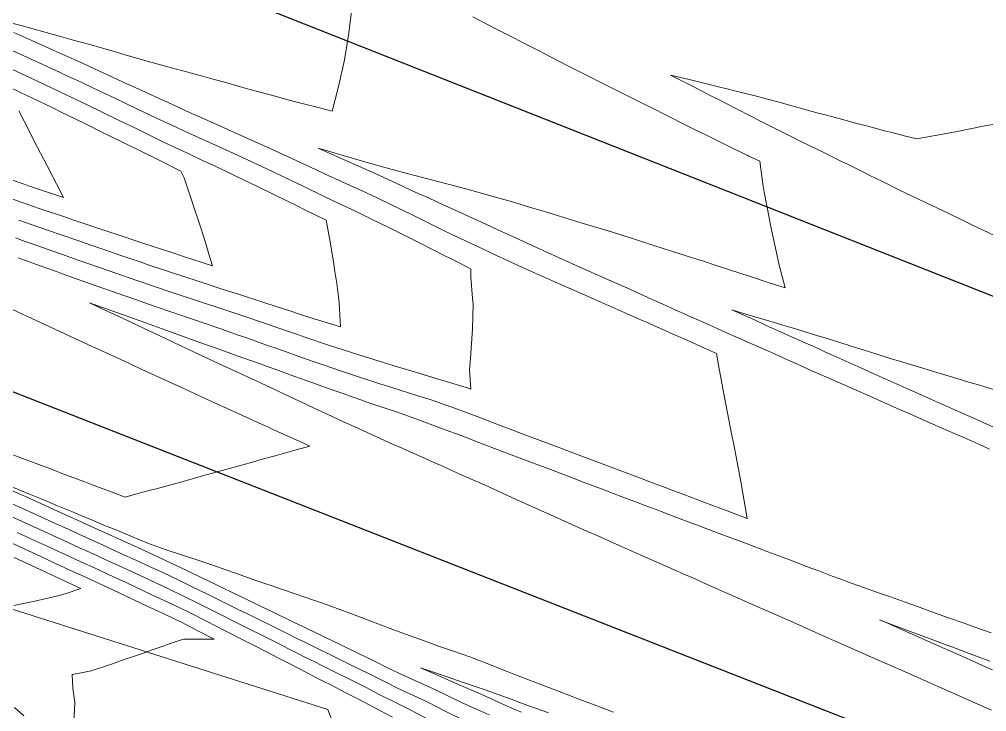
# Model space of a CAD drawing. Header units: inches. Extents: x 11351264 to 11356330, y 6702313 to 6706468.
# Drawn here: x 11355333.5 to 11355670.8, y 6705622.3 to 6705863.7 of the extents above; entities that cross this region are included whole.
import ezdxf

# ---------------------------------------------------------------- set-up
doc = ezdxf.new("R2010")
doc.units = ezdxf.units.IN
doc.header["$MEASUREMENT"] = 0
doc.layers.add('Shumate_Contours_clip1', color=7, linetype='Continuous', lineweight=0)
doc.layers.add('Shumate_Parcels_clip1', color=7, linetype='Continuous', lineweight=0)
doc.layers.add('Shumate_Streets_clip1', color=7, linetype='Continuous')

msp = doc.modelspace()

# ---------------------------------------------------------------- linework, layer by layer
at = {"layer": 'Shumate_Contours_clip1'}
for points, elevation in [([(11355449.26, 6705866.39), (11355448.27, 6705858.13), (11355446.82, 6705849.59), (11355444.91, 6705840.76), (11355442.53, 6705831.65), (11355435.95, 6705833.35), (11355433.97, 6705833.88), (11355429.34, 6705835.08), (11355425.44, 6705836.12), (11355422.71, 6705836.84), (11355416.06, 6705838.62), (11355412.55, 6705839.61), (11355406.32, 6705841.39), (11355400.57, 6705842.96), (11355397.35, 6705843.85), (11355393.55, 6705844.89), (11355386.53, 6705846.81), (11355379.31, 6705848.8), (11355372.32, 6705850.77), (11355370.31, 6705851.33), (11355365.38, 6705852.77), (11355361.68, 6705853.83), (11355358.51, 6705854.75), (11355352.74, 6705856.35), (11355346.19, 6705858.16), (11355343.61, 6705858.87), (11355337.01, 6705860.69), (11355334.45, 6705861.38), (11355330.02, 6705862.62)], 1376), ([(11355491.62, 6705864.51), (11355493.81, 6705863.37), (11355498.98, 6705860.69), (11355506.33, 6705856.95), (11355508.99, 6705855.59), (11355514.78, 6705852.65), (11355518.27, 6705850.86), (11355522.36, 6705848.76), (11355524.76, 6705847.52), (11355528.46, 6705845.63), (11355533.08, 6705843.31), (11355535.84, 6705841.91), (11355542.11, 6705838.77), (11355548.35, 6705835.64), (11355551.13, 6705834.25), (11355554.95, 6705832.31), (11355558.06, 6705830.74), (11355560.22, 6705829.67), (11355565.47, 6705827.05), (11355569.2, 6705825.2), (11355572.89, 6705823.36), (11355578.17, 6705820.76), (11355580.33, 6705819.68), (11355587.14, 6705816.32), (11355587.49, 6705816.15), (11355587.83, 6705815.98), (11355591.67, 6705814.17), (11355592.78, 6705806.15), (11355593.26, 6705803.37), (11355595.06, 6705793.89), (11355595.43, 6705791.87), (11355597.8, 6705781.25), (11355598.5, 6705777.95), (11355600.55, 6705770), (11355595.01, 6705771.83), (11355587.73, 6705774.22), (11355585.76, 6705774.86), (11355579.73, 6705776.84), (11355576.48, 6705777.89), (11355571.74, 6705779.44), (11355569.34, 6705780.19), (11355566.35, 6705781.11), (11355563.15, 6705782.15), (11355555.04, 6705784.75), (11355546.94, 6705787.32), (11355538.83, 6705789.89), (11355529.78, 6705792.62), (11355525.59, 6705793.86), (11355521.15, 6705795.24), (11355515.45, 6705796.98), (11355512.89, 6705797.77), (11355504.63, 6705800.3), (11355502.48, 6705800.89), (11355495.38, 6705802.86), (11355492.54, 6705803.63), (11355486.13, 6705805.36), (11355479.36, 6705807.19), (11355477.2, 6705807.73), (11355471.89, 6705809.1), (11355469.18, 6705809.81), (11355463.46, 6705811.31), (11355460.53, 6705812.16), (11355455.54, 6705813.57), (11355450.29, 6705815.09), (11355447.58, 6705815.86), (11355440.08, 6705818.04), (11355437.73, 6705818.73), (11355439.96, 6705817.73), (11355449.65, 6705813.41), (11355457.53, 6705809.88), (11355466.38, 6705805.91), (11355470.73, 6705803.82), (11355476.36, 6705801.28), (11355481.01, 6705799.14), (11355485.47, 6705797.12), (11355491.3, 6705794.44), (11355494.58, 6705792.95), (11355501.61, 6705789.72), (11355503.69, 6705788.78), (11355513.54, 6705784.29), (11355521.75, 6705780.56), (11355529.98, 6705776.83), (11355541.06, 6705771.91), (11355546.14, 6705769.65), (11355548.59, 6705768.54), (11355550.96, 6705767.48), (11355553.12, 6705766.5), (11355555.78, 6705765.31), (11355557.66, 6705764.46), (11355562.2, 6705762.42), (11355567.92, 6705759.84), (11355573.81, 6705757.22), (11355579.84, 6705754.53), (11355584.14, 6705752.61), (11355588.53, 6705750.64), (11355594.68, 6705747.91), (11355596.77, 6705746.99), (11355600.83, 6705745.18), (11355604, 6705743.78), (11355606.18, 6705742.8), (11355608.82, 6705741.63), (11355610.69, 6705740.79), (11355616.59, 6705738.16), (11355624.21, 6705734.8), (11355631.08, 6705731.77), (11355639.63, 6705728), (11355644, 6705726.07), (11355652.01, 6705722.55), (11355660.03, 6705719.02), (11355662.8, 6705717.81), (11355668.05, 6705715.5), (11355671.83, 6705713.85)], 1374), ([(11355331.51, 6705859.12), (11355337.83, 6705856.3), (11355345.21, 6705852.98), (11355347.29, 6705852.03), (11355352.58, 6705849.66), (11355355.19, 6705848.47), (11355359.95, 6705846.33), (11355365.71, 6705843.6), (11355369.71, 6705841.8), (11355374.06, 6705839.8), (11355377.42, 6705838.28), (11355382.43, 6705835.98), (11355385.13, 6705834.76), (11355390.8, 6705832.15), (11355392.84, 6705831.23), (11355394.98, 6705830.29), (11355403.64, 6705826.41), (11355412.3, 6705822.53), (11355420.95, 6705818.65), (11355431.8, 6705813.6), (11355434.96, 6705812.1), (11355441.17, 6705809.27), (11355444.71, 6705807.62), (11355449.93, 6705805.24), (11355454.48, 6705803.13), (11355458.69, 6705801.2), (11355467.81, 6705796.77), (11355469.97, 6705795.74), (11355474.85, 6705793.33), (11355481.17, 6705790.21), (11355484.08, 6705788.75), (11355490.77, 6705785.62), (11355494.56, 6705783.84), (11355499.85, 6705781.38), (11355503.97, 6705779.49), (11355508.94, 6705777.19), (11355512.09, 6705775.75), (11355521.53, 6705771.6), (11355528.96, 6705768.31), (11355535.98, 6705765.21), (11355545.45, 6705761.01), (11355550.44, 6705758.8), (11355552.94, 6705757.68), (11355555.18, 6705756.68), (11355558.66, 6705755.14), (11355561.09, 6705754.05), (11355565.51, 6705752.1), (11355572.36, 6705749.07), (11355576.64, 6705747.18), (11355577.34, 6705743.04), (11355579.18, 6705733.09), (11355579.86, 6705729.46), (11355581.98, 6705718.57), (11355582.47, 6705716.02), (11355585.04, 6705702.54), (11355587.35, 6705689.64), (11355580.27, 6705692.29), (11355572.76, 6705695.11), (11355570.04, 6705696.13), (11355565.24, 6705697.93), (11355561.13, 6705699.48), (11355557.72, 6705700.76), (11355553.29, 6705702.43), (11355550.63, 6705703.42), (11355543.2, 6705706.22), (11355535.76, 6705709.02), (11355528.33, 6705711.82), (11355520.42, 6705714.81), (11355511.93, 6705718.02), (11355505.26, 6705720.54), (11355502.48, 6705721.6), (11355497, 6705723.68), (11355493.07, 6705725.19), (11355488.75, 6705726.84), (11355484.69, 6705728.3), (11355481.66, 6705729.34), (11355477.1, 6705730.96), (11355472.82, 6705732.27), (11355463.39, 6705735.26), (11355459.55, 6705736.49), (11355448.57, 6705740.02), (11355446.19, 6705740.85), (11355442.42, 6705742.13), (11355439.73, 6705743.06), (11355436.27, 6705744.24), (11355433.27, 6705745.29), (11355430.01, 6705746.46), (11355426.81, 6705747.59), (11355423.28, 6705748.85), (11355420.34, 6705749.88), (11355416.55, 6705751.24), (11355412.41, 6705752.7), (11355409.79, 6705753.6), (11355405.3, 6705755.17), (11355403.02, 6705755.96), (11355398.22, 6705757.66), (11355394.25, 6705758.98), (11355380.44, 6705763.65), (11355374.02, 6705765.93), (11355367.59, 6705768.21), (11355360.3, 6705770.8), (11355352.04, 6705773.69), (11355345.71, 6705775.96), (11355339.38, 6705778.23), (11355333.05, 6705780.51)], 1376), ([(11355326.85, 6705854.69), (11355333.76, 6705851.5), (11355341.67, 6705847.88), (11355347.5, 6705845.22), (11355349.58, 6705844.25), (11355354.83, 6705841.85), (11355359.77, 6705839.47), (11355366.75, 6705836.16), (11355374.41, 6705832.46), (11355377.15, 6705831.21), (11355382.85, 6705828.55), (11355384.86, 6705827.63), (11355392.57, 6705824.04), (11355401.92, 6705819.79), (11355408.21, 6705816.93), (11355411.01, 6705815.65), (11355421.78, 6705810.57), (11355425.53, 6705808.76), (11355432.46, 6705805.47), (11355439.72, 6705801.95), (11355442.47, 6705800.67), (11355451.11, 6705796.57), (11355456.79, 6705793.77), (11355462.31, 6705791.05), (11355464.85, 6705789.77), (11355473.45, 6705785.49), (11355481.34, 6705781.5), (11355484.53, 6705779.9), (11355490.88, 6705776.68), (11355490.9, 6705773.73), (11355491.55, 6705766.45), (11355491.75, 6705764.39), (11355491.49, 6705755.79), (11355490.75, 6705745.46), (11355490.51, 6705741.49), (11355490.88, 6705734.72), (11355489.42, 6705735.27), (11355489.25, 6705735.33), (11355477.65, 6705738.78), (11355471.31, 6705740.73), (11355465.69, 6705742.42), (11355453.66, 6705746.16), (11355441.59, 6705749.95), (11355439.53, 6705750.65), (11355435.48, 6705752.01), (11355433.08, 6705752.83), (11355430.43, 6705753.76), (11355426.61, 6705755.07), (11355423.65, 6705756.12), (11355420.37, 6705757.25), (11355416.84, 6705758.44), (11355413.16, 6705759.71), (11355406.84, 6705761.78), (11355394.58, 6705765.86), (11355388.55, 6705767.86), (11355379.24, 6705770.97), (11355371.43, 6705773.69), (11355364.76, 6705776.02), (11355357.69, 6705778.45), (11355353.99, 6705779.74), (11355348.15, 6705781.75), (11355345.17, 6705782.81), (11355341.83, 6705784), (11355338.65, 6705785.13), (11355335.52, 6705786.24), (11355332.14, 6705787.45)], 1378), ([(11355329.34, 6705846.96), (11355336.02, 6705843.81), (11355342.47, 6705840.81), (11355349.74, 6705837.41), (11355353.75, 6705835.46), (11355361.62, 6705831.67), (11355368.5, 6705828.31), (11355373.46, 6705825.91), (11355383.31, 6705821.08), (11355392.29, 6705816.85), (11355397.35, 6705814.5), (11355401.24, 6705812.69), (11355411.91, 6705807.59), (11355416.05, 6705805.57), (11355422.5, 6705802.46), (11355430.3, 6705798.62), (11355433.02, 6705797.3), (11355440.45, 6705793.63), (11355441.85, 6705786.11), (11355443.19, 6705778.3), (11355443.53, 6705775.71), (11355444.19, 6705771.56), (11355444.72, 6705766.86), (11355445.02, 6705764.79), (11355445.45, 6705756.4), (11355434.75, 6705759.69), (11355432.88, 6705760.31), (11355430.8, 6705761.03), (11355428.46, 6705761.82), (11355419.41, 6705764.71), (11355409.56, 6705767.92), (11355405.63, 6705769.18), (11355394.79, 6705772.73), (11355391.85, 6705773.7), (11355378.06, 6705778.24), (11355375.95, 6705778.97), (11355371.65, 6705780.43), (11355369.24, 6705781.26), (11355363.31, 6705783.27), (11355358.44, 6705784.94), (11355353.8, 6705786.51), (11355347.65, 6705788.62), (11355344.27, 6705789.77), (11355337.97, 6705791.99), (11355333.27, 6705793.65)], 1380), ([(11355679.8, 6705828.17), (11355670.18, 6705826.49), (11355660.54, 6705824.53), (11355653.61, 6705823.27), (11355650.91, 6705822.77), (11355646.47, 6705821.98), (11355642, 6705823.11), (11355640.87, 6705823.4), (11355637.76, 6705824.2), (11355635.68, 6705824.74), (11355633.55, 6705825.29), (11355629.34, 6705826.38), (11355625.12, 6705827.49), (11355619.72, 6705828.95), (11355614.48, 6705830.35), (11355612.1, 6705830.98), (11355607.82, 6705832.14), (11355603.3, 6705833.4), (11355598.03, 6705834.88), (11355594.42, 6705835.85), (11355590.11, 6705837), (11355586.29, 6705837.95), (11355582.98, 6705838.77), (11355580.32, 6705839.43), (11355578.27, 6705839.94), (11355574.52, 6705840.89), (11355570.79, 6705841.79), (11355567.07, 6705842.7), (11355564.02, 6705843.44), (11355560.58, 6705844.27), (11355563.63, 6705842.69), (11355567.72, 6705840.59), (11355570.69, 6705839.06), (11355574.37, 6705837.16), (11355577.73, 6705835.47), (11355579.94, 6705834.33), (11355584.02, 6705832.25), (11355588.11, 6705830.16), (11355592.19, 6705828.09), (11355597.07, 6705825.61), (11355600.11, 6705824.07), (11355601.95, 6705823.14), (11355606.22, 6705820.98), (11355614.25, 6705817.08), (11355617.2, 6705815.66), (11355620.25, 6705814.13), (11355622.51, 6705813.01), (11355625.05, 6705811.74), (11355627.82, 6705810.37), (11355629.87, 6705809.35), (11355634.69, 6705806.97), (11355640.41, 6705804.15), (11355649.45, 6705799.85), (11355657.68, 6705795.95), (11355661.64, 6705794.02), (11355666.4, 6705791.71), (11355669.37, 6705790.27), (11355673.8, 6705788.14)], 1372), ([(11355330.95, 6705839.58), (11355338.31, 6705836.04), (11355344.71, 6705833), (11355347.63, 6705831.56), (11355356.53, 6705827.22), (11355362.49, 6705824.26), (11355368.32, 6705821.41), (11355377.41, 6705816.89), (11355380.08, 6705815.58), (11355389.77, 6705810.75), (11355390.88, 6705808.42), (11355392.91, 6705802.49), (11355394.65, 6705797.15), (11355395.72, 6705794.14), (11355396.78, 6705790.97), (11355398.34, 6705785.89), (11355399.54, 6705781.74), (11355400.79, 6705777.72), (11355390.66, 6705780.99), (11355386.93, 6705782.21), (11355376.88, 6705785.47), (11355373.75, 6705786.53), (11355368.91, 6705788.14), (11355362.91, 6705790.16), (11355359.42, 6705791.32), (11355352.08, 6705793.81), (11355349.93, 6705794.53), (11355340.42, 6705797.75), (11355334.41, 6705799.85), (11355327.93, 6705802.11)], 1382), ([(11355333.27, 6705831.8), (11355336.95, 6705824.55), (11355338.66, 6705821.19), (11355340.86, 6705817.02), (11355343.18, 6705812.59), (11355344.92, 6705809.27), (11355346.56, 6705806.06), (11355348.81, 6705801.59), (11355345.68, 6705802.63), (11355336.6, 6705805.67), (11355335.54, 6705806.04), (11355334.4, 6705806.44), (11355326.27, 6705809.17)], 1384), ([(11355672.39, 6705649.75), (11355666.73, 6705651.74), (11355662.96, 6705653.08), (11355657.48, 6705655.01), (11355654.27, 6705656.18), (11355650.41, 6705657.57), (11355646.65, 6705658.94), (11355642.34, 6705660.45), (11355637.27, 6705662.27), (11355633.13, 6705663.72), (11355627.87, 6705665.59), (11355623.92, 6705666.98), (11355619.61, 6705668.57), (11355616.99, 6705669.54), (11355612.23, 6705671.32), (11355609.83, 6705672.23), (11355602.99, 6705674.81), (11355598.37, 6705676.55), (11355594.54, 6705677.99), (11355586.67, 6705680.97), (11355579.43, 6705683.7), (11355573.28, 6705686.01), (11355570.52, 6705687.05), (11355565.75, 6705688.85), (11355562.42, 6705690.11), (11355558.85, 6705691.46), (11355555.25, 6705692.82), (11355551.95, 6705694.07), (11355548.08, 6705695.53), (11355544.82, 6705696.76), (11355539.45, 6705698.79), (11355537.37, 6705699.57), (11355530.49, 6705702.18), (11355524.85, 6705704.32), (11355517.73, 6705707.01), (11355510.61, 6705709.71), (11355504.07, 6705712.19), (11355496.7, 6705714.98), (11355493.69, 6705716.12), (11355488.07, 6705718.27), (11355480.99, 6705720.9), (11355473.91, 6705723.52), (11355465.32, 6705726.72), (11355455.7, 6705729.88), (11355452.85, 6705730.9), (11355449.49, 6705732.06), (11355446.38, 6705733.18), (11355443.29, 6705734.25), (11355439.92, 6705735.46), (11355437.08, 6705736.45), (11355433.46, 6705737.75), (11355429.57, 6705739.15), (11355427, 6705740.07), (11355422.86, 6705741.55), (11355420.54, 6705742.38), (11355416.16, 6705743.96), (11355414.07, 6705744.7), (11355409.45, 6705746.36), (11355402.74, 6705748.76), (11355396.03, 6705751.16), (11355389.32, 6705753.56), (11355383.56, 6705755.64), (11355381.64, 6705756.29), (11355375.21, 6705758.61), (11355369.1, 6705760.82), (11355362.48, 6705763.22), (11355357.88, 6705764.88), (11355362.61, 6705762.65), (11355369.42, 6705759.44), (11355374.51, 6705757.04), (11355380.68, 6705754.14), (11355384.38, 6705752.4), (11355386.86, 6705751.23), (11355390.04, 6705749.74), (11355393.03, 6705748.33), (11355395.7, 6705747.08), (11355399.21, 6705745.43), (11355401.36, 6705744.42), (11355409.99, 6705740.43), (11355417.55, 6705736.89), (11355423.72, 6705734.01), (11355425.75, 6705733.06), (11355429.88, 6705731.13), (11355436.04, 6705728.25), (11355440.86, 6705726), (11355446.51, 6705723.35), (11355450.46, 6705721.55), (11355457.8, 6705718.21), (11355463.58, 6705715.59), (11355466.92, 6705714.11), (11355470.81, 6705712.38), (11355473.75, 6705711.08), (11355478.04, 6705709.17), (11355480.56, 6705708.05), (11355482.81, 6705707.05), (11355487.37, 6705705.01), (11355489.23, 6705704.19), (11355495.64, 6705701.32), (11355506.78, 6705696.28), (11355513.18, 6705693.38), (11355518.65, 6705690.89), (11355524.9, 6705688.1), (11355531.62, 6705685.1), (11355534.16, 6705683.98), (11355543.7, 6705679.76), (11355547.87, 6705677.92), (11355555.77, 6705674.42), (11355561.59, 6705671.85), (11355565.25, 6705670.23), (11355569.11, 6705668.52), (11355572.31, 6705667.1), (11355575.15, 6705665.84), (11355579.37, 6705663.97), (11355581.81, 6705662.89), (11355590.67, 6705658.96), (11355593.71, 6705657.62), (11355604.22, 6705652.97), (11355615.7, 6705647.89), (11355617.76, 6705646.98), (11355624.59, 6705643.96), (11355630.65, 6705641.27), (11355642.38, 6705636.09), (11355645.77, 6705634.59), (11355654.11, 6705630.9), (11355659.13, 6705628.68), (11355665.84, 6705625.71), (11355672.48, 6705622.78)], 1374), ([(11355331.02, 6705762.46), (11355339.58, 6705758.53), (11355342.29, 6705757.27), (11355352.84, 6705752.42), (11355357.6, 6705750.23), (11355366.1, 6705746.31), (11355371.6, 6705743.76), (11355376.23, 6705741.61), (11355379.56, 6705740.09), (11355387.49, 6705736.44), (11355392.76, 6705734.04), (11355398.76, 6705731.28), (11355405.95, 6705728), (11355410.05, 6705726.12), (11355419.14, 6705721.97), (11355420.35, 6705721.41), (11355421.38, 6705720.94), (11355432.34, 6705715.95), (11355434.72, 6705714.86), (11355430, 6705713.56), (11355422.62, 6705711.52), (11355418.16, 6705710.25), (11355414.79, 6705709.29), (11355411.43, 6705708.34), (11355406.32, 6705706.92), (11355402.06, 6705705.74), (11355397.38, 6705704.44), (11355391.77, 6705702.9), (11355388.44, 6705701.98), (11355385.82, 6705701.27), (11355381.62, 6705700.13), (11355378.3, 6705699.23), (11355374.81, 6705698.28), (11355370.39, 6705697.09), (11355366.71, 6705698.45), (11355358.22, 6705701.59), (11355357.14, 6705702.02), (11355355.9, 6705702.51), (11355348.65, 6705705.23), (11355345.23, 6705706.54), (11355339.37, 6705708.74), (11355334.59, 6705710.57), (11355330.07, 6705712.27)], 1376), ([(11355678.96, 6705732.87), (11355670.13, 6705735.52), (11355667.97, 6705736.17), (11355665.38, 6705736.95), (11355660.37, 6705738.47), (11355655.04, 6705740.06), (11355652.57, 6705740.8), (11355648.54, 6705742), (11355646.26, 6705742.7), (11355644.3, 6705743.3), (11355641.56, 6705744.13), (11355636.86, 6705745.58), (11355632.17, 6705747.03), (11355627.7, 6705748.41), (11355625.43, 6705749.12), (11355622.46, 6705750.03), (11355615.15, 6705752.38), (11355610.82, 6705753.7), (11355606.49, 6705755.02), (11355604.54, 6705755.6), (11355602.16, 6705756.33), (11355599.72, 6705757.06), (11355594.9, 6705758.51), (11355591.17, 6705759.63), (11355585.7, 6705761.27), (11355581.91, 6705762.4), (11355585.14, 6705760.94), (11355589.8, 6705758.84), (11355593.69, 6705757.08), (11355598.07, 6705755.11), (11355599.73, 6705754.37), (11355603.01, 6705752.89), (11355607.51, 6705750.86), (11355609.37, 6705750.02), (11355612, 6705748.84), (11355614.2, 6705747.85), (11355616.5, 6705746.81), (11355618.52, 6705745.91), (11355622.74, 6705744.01), (11355626.96, 6705742.11), (11355631.18, 6705740.22), (11355637.51, 6705737.41), (11355642.69, 6705735.09), (11355647.14, 6705733.1), (11355651.59, 6705731.11), (11355661.01, 6705726.94), (11355666.03, 6705724.7), (11355669.55, 6705723.13), (11355674.24, 6705721.04)], 1372), ([(11355540.71, 6705622.03), (11355534.84, 6705624.29), (11355528.97, 6705626.55), (11355524.22, 6705628.33), (11355518.08, 6705630.7), (11355512.35, 6705632.9), (11355506.54, 6705635.14), (11355503.62, 6705636.29), (11355499.78, 6705637.83), (11355495.99, 6705639.31), (11355493.63, 6705640.2), (11355490.55, 6705641.35), (11355487.9, 6705642.26), (11355484.5, 6705643.42), (11355479.66, 6705645.14), (11355477.53, 6705645.89), (11355474.65, 6705646.92), (11355471.73, 6705647.98), (11355468.16, 6705649.26), (11355463.77, 6705650.92), (11355455.1, 6705654.15), (11355452.45, 6705655.15), (11355441.15, 6705659.34), (11355438.43, 6705660.28), (11355435.73, 6705661.22), (11355429.95, 6705663.22), (11355424.17, 6705665.22), (11355421.97, 6705665.97), (11355418.38, 6705667.21), (11355415.24, 6705668.27), (11355410.84, 6705669.85), (11355403.55, 6705672.41), (11355401.31, 6705673.21), (11355396.44, 6705674.82), (11355394.31, 6705675.52), (11355390.39, 6705676.8), (11355384.31, 6705678.77), (11355377.9, 6705681.14), (11355375.67, 6705682.07), (11355372.36, 6705683.44), (11355369.89, 6705684.47), (11355366.84, 6705685.74), (11355364.12, 6705686.87), (11355361.32, 6705688.02), (11355358.35, 6705689.26), (11355355.12, 6705690.6), (11355352.58, 6705691.65), (11355349.07, 6705693.11), (11355346.81, 6705694.04), (11355343.02, 6705695.62), (11355341.04, 6705696.43), (11355336.98, 6705698.12), (11355334.17, 6705699.24), (11355328.57, 6705701.57)], 1374), ([(11355329.26, 6705700.12), (11355335, 6705697.52), (11355335.6, 6705697.24), (11355340.98, 6705694.8), (11355346.74, 6705692.19), (11355352.51, 6705689.57), (11355358.27, 6705686.95), (11355363.38, 6705684.64), (11355369.09, 6705682.05), (11355374.8, 6705679.45), (11355380.5, 6705676.86), (11355382, 6705676.17), (11355386.35, 6705674.09), (11355391.63, 6705671.58), (11355396.89, 6705669.06), (11355402.16, 6705666.54), (11355404.32, 6705665.47), (11355407.72, 6705663.85), (11355409.87, 6705662.8), (11355413.01, 6705661.3), (11355415.43, 6705660.12), (11355418.31, 6705658.75), (11355420.99, 6705657.44), (11355423.6, 6705656.19), (11355426.96, 6705654.53), (11355429.33, 6705653.39), (11355432.55, 6705651.82), (11355434.65, 6705650.81), (11355438.15, 6705649.12), (11355439.98, 6705648.24), (11355445.31, 6705645.66), (11355451.79, 6705642.51), (11355456.85, 6705640.04), (11355461.89, 6705637.58), (11355467.3, 6705634.94), (11355472.39, 6705632.64), (11355477.06, 6705630.51), (11355481.73, 6705628.38), (11355488.16, 6705625.27), (11355493.09, 6705623.04), (11355497.31, 6705621.15)], 1374), ([(11355330.72, 6705694.9), (11355338.2, 6705691.45), (11355344.96, 6705688.38), (11355350.72, 6705685.75), (11355356.48, 6705683.13), (11355362.96, 6705680.18), (11355368.67, 6705677.58), (11355374.37, 6705674.99), (11355379.35, 6705672.67), (11355383.74, 6705670.62), (11355389.26, 6705667.98), (11355393.78, 6705665.81), (11355399.03, 6705663.28), (11355406.79, 6705659.4), (11355410.52, 6705657.58), (11355412.37, 6705656.67), (11355415.79, 6705655), (11355417.95, 6705653.93), (11355421.06, 6705652.42), (11355423.87, 6705651), (11355427.1, 6705649.4), (11355430.23, 6705647.82), (11355432.79, 6705646.58), (11355435.84, 6705645.08), (11355438.1, 6705643.98), (11355441.46, 6705642.33), (11355443.42, 6705641.38), (11355448.73, 6705638.76), (11355455.21, 6705635.56), (11355461.06, 6705632.65), (11355466.09, 6705630.13), (11355470.94, 6705627.85), (11355475.9, 6705625.51), (11355478.61, 6705624.15), (11355481.95, 6705622.48), (11355488.12, 6705619.38)], 1376), ([(11355330.14, 6705690.57), (11355335.49, 6705688.1), (11355340.8, 6705685.64), (11355343.17, 6705684.57), (11355346.63, 6705682.98), (11355348.93, 6705681.93), (11355352.47, 6705680.31), (11355354.69, 6705679.3), (11355356.85, 6705678.31), (11355360.44, 6705676.67), (11355362.54, 6705675.72), (11355366.2, 6705674.05), (11355368.24, 6705673.12), (11355376.82, 6705669.12), (11355385.48, 6705665.08), (11355390.68, 6705662.57), (11355395.92, 6705660.03), (11355402.96, 6705656.47), (11355409.29, 6705653.26), (11355413.29, 6705651.28), (11355418.54, 6705648.66), (11355420.77, 6705647.53), (11355424.56, 6705645.62), (11355427.15, 6705644.29), (11355430.58, 6705642.56), (11355433.53, 6705641.05), (11355436.23, 6705639.72), (11355439.17, 6705638.26), (11355441.53, 6705637.09), (11355443.63, 6705636.06), (11355448.61, 6705633.57), (11355454.37, 6705630.63), (11355458.76, 6705628.39), (11355464.86, 6705625.28), (11355470.17, 6705622.68), (11355475.74, 6705619.81)], 1378), ([(11355332.74, 6705684.77), (11355340.24, 6705681.3), (11355343.42, 6705679.82), (11355347.14, 6705678.12), (11355349.25, 6705677.14), (11355352.89, 6705675.48), (11355356.44, 6705673.85), (11355358.65, 6705672.84), (11355362.12, 6705671.26), (11355366.28, 6705669.31), (11355370.69, 6705667.26), (11355376.75, 6705664.42), (11355379.25, 6705663.25), (11355387.23, 6705659.52), (11355392.83, 6705656.8), (11355398.78, 6705653.76), (11355404.73, 6705650.71), (11355411.81, 6705647.06), (11355416.04, 6705644.94), (11355422.04, 6705641.85), (11355424.05, 6705640.81), (11355428.03, 6705638.77), (11355430.46, 6705637.51), (11355434.02, 6705635.68), (11355436.88, 6705634.19), (11355439.64, 6705632.81), (11355442.07, 6705631.6), (11355445.36, 6705629.87), (11355447.76, 6705628.64), (11355451.45, 6705626.71), (11355453.45, 6705625.68), (11355459.13, 6705622.71), (11355463.61, 6705620.35)], 1380), ([(11355326.95, 6705682.86), (11355335.35, 6705678.96), (11355339.24, 6705677.15), (11355346.04, 6705673.98), (11355351.1, 6705671.65), (11355356.01, 6705669.39), (11355364.58, 6705665.39), (11355368.02, 6705663.77), (11355373.13, 6705661.38), (11355378.5, 6705658.86), (11355381.67, 6705657.37), (11355388.98, 6705653.94), (11355389.73, 6705653.57), (11355395.66, 6705650.5), (11355401.4, 6705647.53), (11355396.2, 6705647.57), (11355390.84, 6705647.56), (11355388.16, 6705646.69), (11355386.08, 6705646.01), (11355383.64, 6705645.15), (11355379.83, 6705643.77), (11355376.8, 6705642.68), (11355373.59, 6705641.57), (11355370.02, 6705640.39), (11355365.61, 6705638.79), (11355358.5, 6705636.47), (11355355.07, 6705635.8), (11355351.84, 6705635.18), (11355352.15, 6705630.44), (11355352.86, 6705625.49), (11355352.44, 6705618.39)], 1382), ([(11355331.69, 6705676.05), (11355337.97, 6705673.11), (11355340.68, 6705671.85), (11355348.67, 6705668.12), (11355349.31, 6705667.82), (11355349.93, 6705667.54), (11355354.94, 6705665.19), (11355350.19, 6705663.55), (11355347.78, 6705662.92), (11355342.95, 6705661.74), (11355338.82, 6705660.8), (11355331.59, 6705659.26)], 1384), ([(11355671.9, 6705639.87), (11355664.73, 6705642.56), (11355658.71, 6705644.82), (11355657.22, 6705645.35), (11355650.15, 6705648.01), (11355643.56, 6705650.49), (11355636.14, 6705653.29), (11355633.43, 6705654.31), (11355635.98, 6705653.18), (11355642.96, 6705650.09), (11355648.98, 6705647.41), (11355655.55, 6705644.5), (11355658.15, 6705643.35), (11355663.52, 6705640.97), (11355665.5, 6705640.09), (11355670.41, 6705637.91), (11355672.85, 6705636.83)], 1372), ([(11355518.06, 6705621.85), (11355516.09, 6705622.54), (11355513.1, 6705623.62), (11355510.79, 6705624.43), (11355507.68, 6705625.59), (11355504.97, 6705626.61), (11355500.41, 6705628.23), (11355495.88, 6705629.81), (11355491.38, 6705631.36), (11355489.04, 6705632.17), (11355487.89, 6705632.56), (11355483.06, 6705634.23), (11355478.61, 6705635.76), (11355473.4, 6705637.56), (11355478.3, 6705635.42), (11355482.91, 6705633.4), (11355487.66, 6705631.31), (11355488.19, 6705631.06), (11355492.56, 6705629.14), (11355497.34, 6705627.03), (11355502.12, 6705624.92), (11355506.9, 6705622.8), (11355508.57, 6705622.08)], 1372), ([(11355331.81, 6705623.73), (11355335.07, 6705620.85)], 1384)]:
    msp.add_lwpolyline(points, dxfattribs=dict(at, elevation=elevation))
at = {"layer": 'Shumate_Parcels_clip1'}
msp.add_lwpolyline([(11354905, 6705355), (11354748, 6705606), (11354784, 6705646.5), (11354914, 6705790.5), (11355441, 6705623), (11355457, 6705581.5), (11354952, 6705374)], close=True, dxfattribs=at)
at = {"layer": 'Shumate_Streets_clip1', "color": 1}
for points in [[(11354040.62, 6706244.92), (11354500, 6706060), (11355633, 6705615.5)], [(11354925.19, 6706060.2), (11355374, 6705885.5), (11355929, 6705666)]]:
    msp.add_lwpolyline(points, dxfattribs=at)

doc.saveas('drawing.dxf')
